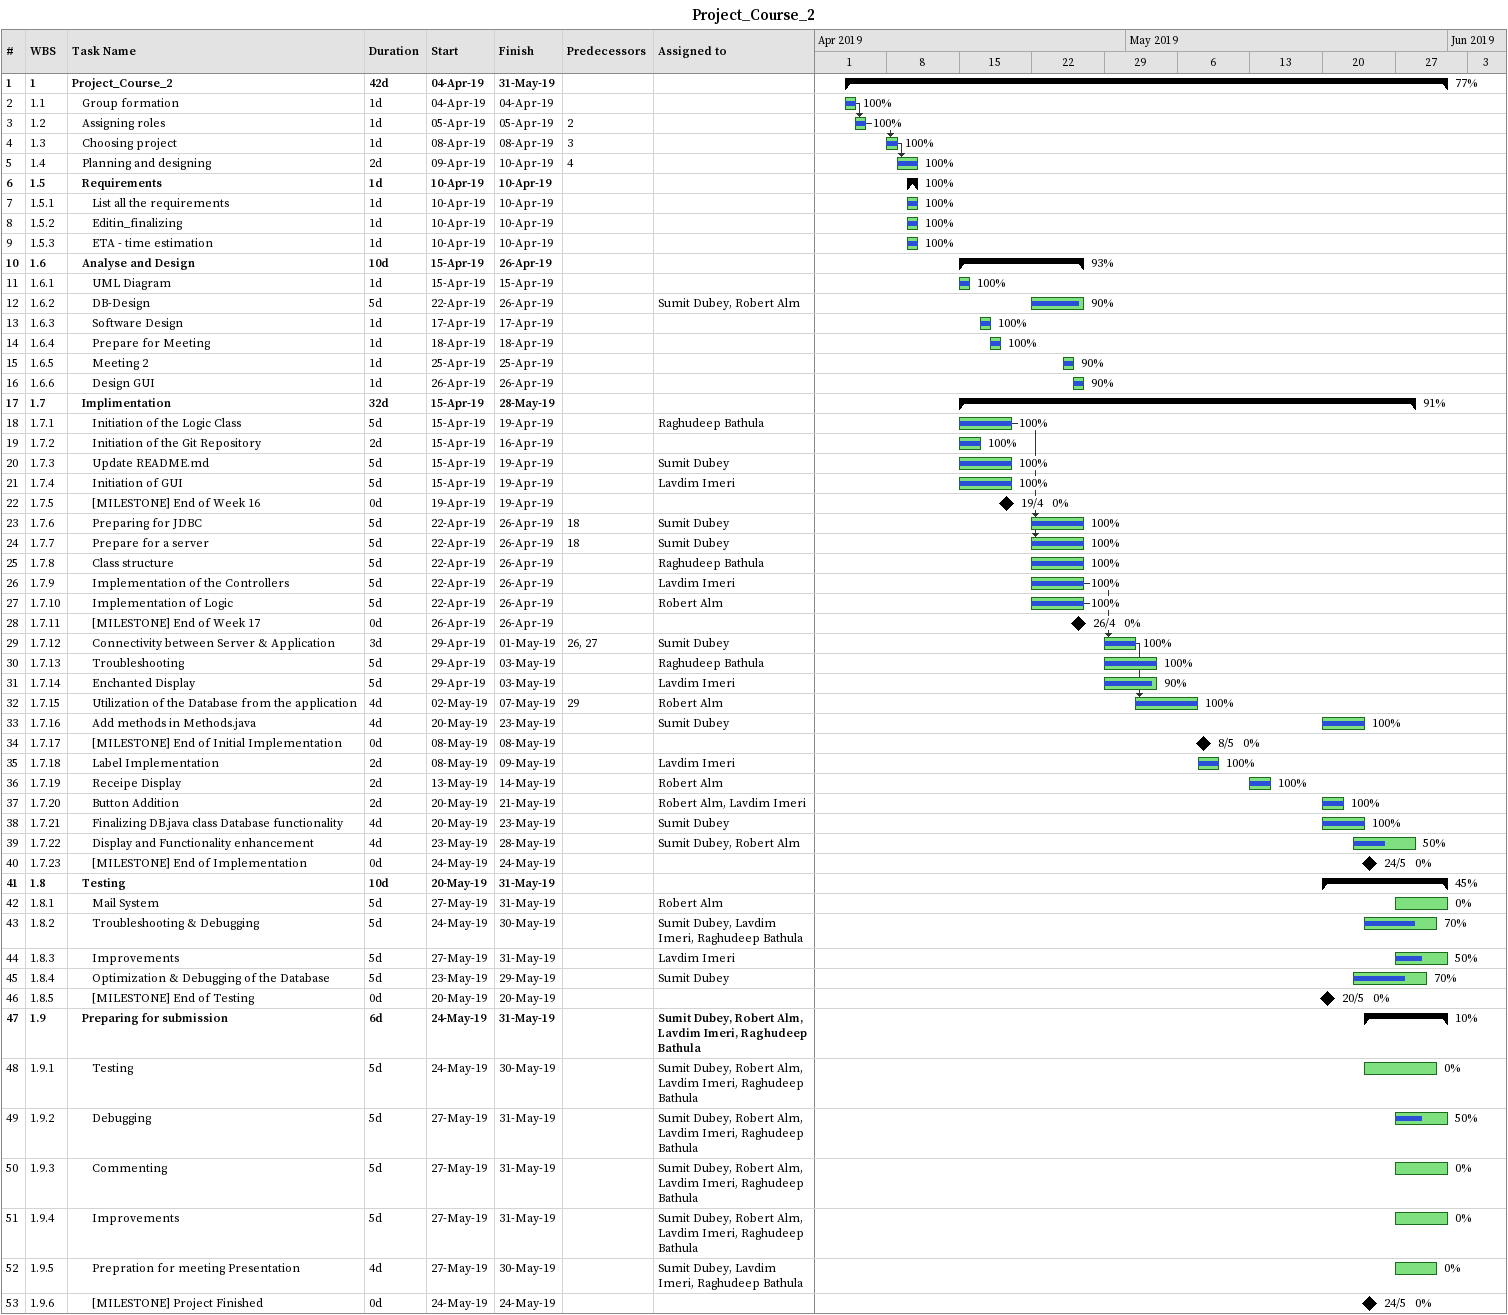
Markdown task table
Project_Course_2

| ID | WBS | Task | Duration | Start | Finish | Predecessors | Resources | % complete |
|---|---|---|---|---|---|---|---|---|
| 1 | 1 | **Project_Course_2** | 42d | 2019-04-04 | 2019-05-31 |  |  | 77 |
| 2 | 1.1 | Group formation | 1d | 2019-04-04 | 2019-04-04 |  |  | 100 |
| 3 | 1.2 | Assigning roles | 1d | 2019-04-05 | 2019-04-05 | 2 |  | 100 |
| 4 | 1.3 | Choosing project | 1d | 2019-04-08 | 2019-04-08 | 3 |  | 100 |
| 5 | 1.4 | Planning and designing | 2d | 2019-04-09 | 2019-04-10 | 4 |  | 100 |
| 6 | 1.5 | **Requirements** | 1d | 2019-04-10 | 2019-04-10 |  |  | 100 |
| 7 | 1.5.1 | List all the requirements | 1d | 2019-04-10 | 2019-04-10 |  |  | 100 |
| 8 | 1.5.2 | Editin_finalizing | 1d | 2019-04-10 | 2019-04-10 |  |  | 100 |
| 9 | 1.5.3 | ETA - time estimation | 1d | 2019-04-10 | 2019-04-10 |  |  | 100 |
| 10 | 1.6 | **Analyse and Design** | 10d | 2019-04-15 | 2019-04-26 |  |  | 93 |
| 11 | 1.6.1 | UML Diagram | 1d | 2019-04-15 | 2019-04-15 |  |  | 100 |
| 12 | 1.6.2 | DB-Design | 5d | 2019-04-22 | 2019-04-26 |  | Sumit Dubey, Robert Alm | 90 |
| 13 | 1.6.3 | Software Design | 1d | 2019-04-17 | 2019-04-17 |  |  | 100 |
| 14 | 1.6.4 | Prepare for Meeting | 1d | 2019-04-18 | 2019-04-18 |  |  | 100 |
| 15 | 1.6.5 | Meeting 2 | 1d | 2019-04-25 | 2019-04-25 |  |  | 90 |
| 16 | 1.6.6 | Design GUI | 1d | 2019-04-26 | 2019-04-26 |  |  | 90 |
| 17 | 1.7 | **Implimentation** | 32d | 2019-04-15 | 2019-05-28 |  |  | 91 |
| 18 | 1.7.1 | Initiation of the Logic Class | 5d | 2019-04-15 | 2019-04-19 |  | Raghudeep Bathula | 100 |
| 19 | 1.7.2 | Initiation of the Git Repository | 2d | 2019-04-15 | 2019-04-16 |  |  | 100 |
| 20 | 1.7.3 | Update README.md | 5d | 2019-04-15 | 2019-04-19 |  | Sumit Dubey | 100 |
| 21 | 1.7.4 | Initiation of GUI | 5d | 2019-04-15 | 2019-04-19 |  | Lavdim Imeri | 100 |
| 22 | 1.7.5 | [MILESTONE] End of Week 16 | 0d | 2019-04-19 | 2019-04-19 |  |  | 0 |
| 23 | 1.7.6 | Preparing for JDBC | 5d | 2019-04-22 | 2019-04-26 | 18 | Sumit Dubey | 100 |
| 24 | 1.7.7 | Prepare for a server | 5d | 2019-04-22 | 2019-04-26 | 18 | Sumit Dubey | 100 |
| 25 | 1.7.8 | Class structure | 5d | 2019-04-22 | 2019-04-26 |  | Raghudeep Bathula | 100 |
| 26 | 1.7.9 | Implementation of the Controllers | 5d | 2019-04-22 | 2019-04-26 |  | Lavdim Imeri | 100 |
| 27 | 1.7.10 | Implementation of Logic | 5d | 2019-04-22 | 2019-04-26 |  | Robert Alm | 100 |
| 28 | 1.7.11 | [MILESTONE] End of Week 17 | 0d | 2019-04-26 | 2019-04-26 |  |  | 0 |
| 29 | 1.7.12 | Connectivity between Server & Application | 3d | 2019-04-29 | 2019-05-01 | 26, 27 | Sumit Dubey | 100 |
| 30 | 1.7.13 | Troubleshooting | 5d | 2019-04-29 | 2019-05-03 |  | Raghudeep Bathula | 100 |
| 31 | 1.7.14 | Enchanted Display | 5d | 2019-04-29 | 2019-05-03 |  | Lavdim Imeri | 90 |
| 32 | 1.7.15 | Utilization of the Database from the application | 4d | 2019-05-02 | 2019-05-07 | 29 | Robert Alm | 100 |
| 33 | 1.7.16 | Add methods in Methods.java | 4d | 2019-05-20 | 2019-05-23 |  | Sumit Dubey | 100 |
| 34 | 1.7.17 | [MILESTONE] End of Initial Implementation | 0d | 2019-05-08 | 2019-05-08 |  |  | 0 |
| 35 | 1.7.18 | Label Implementation | 2d | 2019-05-08 | 2019-05-09 |  | Lavdim Imeri | 100 |
| 36 | 1.7.19 | Receipe Display | 2d | 2019-05-13 | 2019-05-14 |  | Robert Alm | 100 |
| 37 | 1.7.20 | Button Addition | 2d | 2019-05-20 | 2019-05-21 |  | Robert Alm, Lavdim Imeri | 100 |
| 38 | 1.7.21 | Finalizing DB.java class Database functionality | 4d | 2019-05-20 | 2019-05-23 |  | Sumit Dubey | 100 |
| 39 | 1.7.22 | Display and Functionality enhancement | 4d | 2019-05-23 | 2019-05-28 |  | Sumit Dubey, Robert Alm | 50 |
| 40 | 1.7.23 | [MILESTONE] End of Implementation | 0d | 2019-05-24 | 2019-05-24 |  |  | 0 |
| 41 | 1.8 | **Testing** | 10d | 2019-05-20 | 2019-05-31 |  |  | 45 |
| 42 | 1.8.1 | Mail System | 5d | 2019-05-27 | 2019-05-31 |  | Robert Alm | 0 |
| 43 | 1.8.2 | Troubleshooting & Debugging | 5d | 2019-05-24 | 2019-05-30 |  | Sumit Dubey, Lavdim Imeri, Raghudeep Bathula | 70 |
| 44 | 1.8.3 | Improvements | 5d | 2019-05-27 | 2019-05-31 |  | Lavdim Imeri | 50 |
| 45 | 1.8.4 | Optimization & Debugging of the Database | 5d | 2019-05-23 | 2019-05-29 |  | Sumit Dubey | 70 |
| 46 | 1.8.5 | [MILESTONE] End of Testing | 0d | 2019-05-20 | 2019-05-20 |  |  | 0 |
| 47 | 1.9 | **Preparing for submission** | 6d | 2019-05-24 | 2019-05-31 |  | Sumit Dubey, Robert Alm, Lavdim Imeri, Raghudeep Bathula | 10 |
| 48 | 1.9.1 | Testing | 5d | 2019-05-24 | 2019-05-30 |  | Sumit Dubey, Robert Alm, Lavdim Imeri, Raghudeep Bathula | 0 |
| 49 | 1.9.2 | Debugging | 5d | 2019-05-27 | 2019-05-31 |  | Sumit Dubey, Robert Alm, Lavdim Imeri, Raghudeep Bathula | 50 |
| 50 | 1.9.3 | Commenting | 5d | 2019-05-27 | 2019-05-31 |  | Sumit Dubey, Robert Alm, Lavdim Imeri, Raghudeep Bathula | 0 |
| 51 | 1.9.4 | Improvements | 5d | 2019-05-27 | 2019-05-31 |  | Sumit Dubey, Robert Alm, Lavdim Imeri, Raghudeep Bathula | 0 |
| 52 | 1.9.5 | Prepration for meeting Presentation | 4d | 2019-05-27 | 2019-05-30 |  | Sumit Dubey, Lavdim Imeri, Raghudeep Bathula | 0 |
| 53 | 1.9.6 | [MILESTONE] Project Finished | 0d | 2019-05-24 | 2019-05-24 |  |  | 0 |
